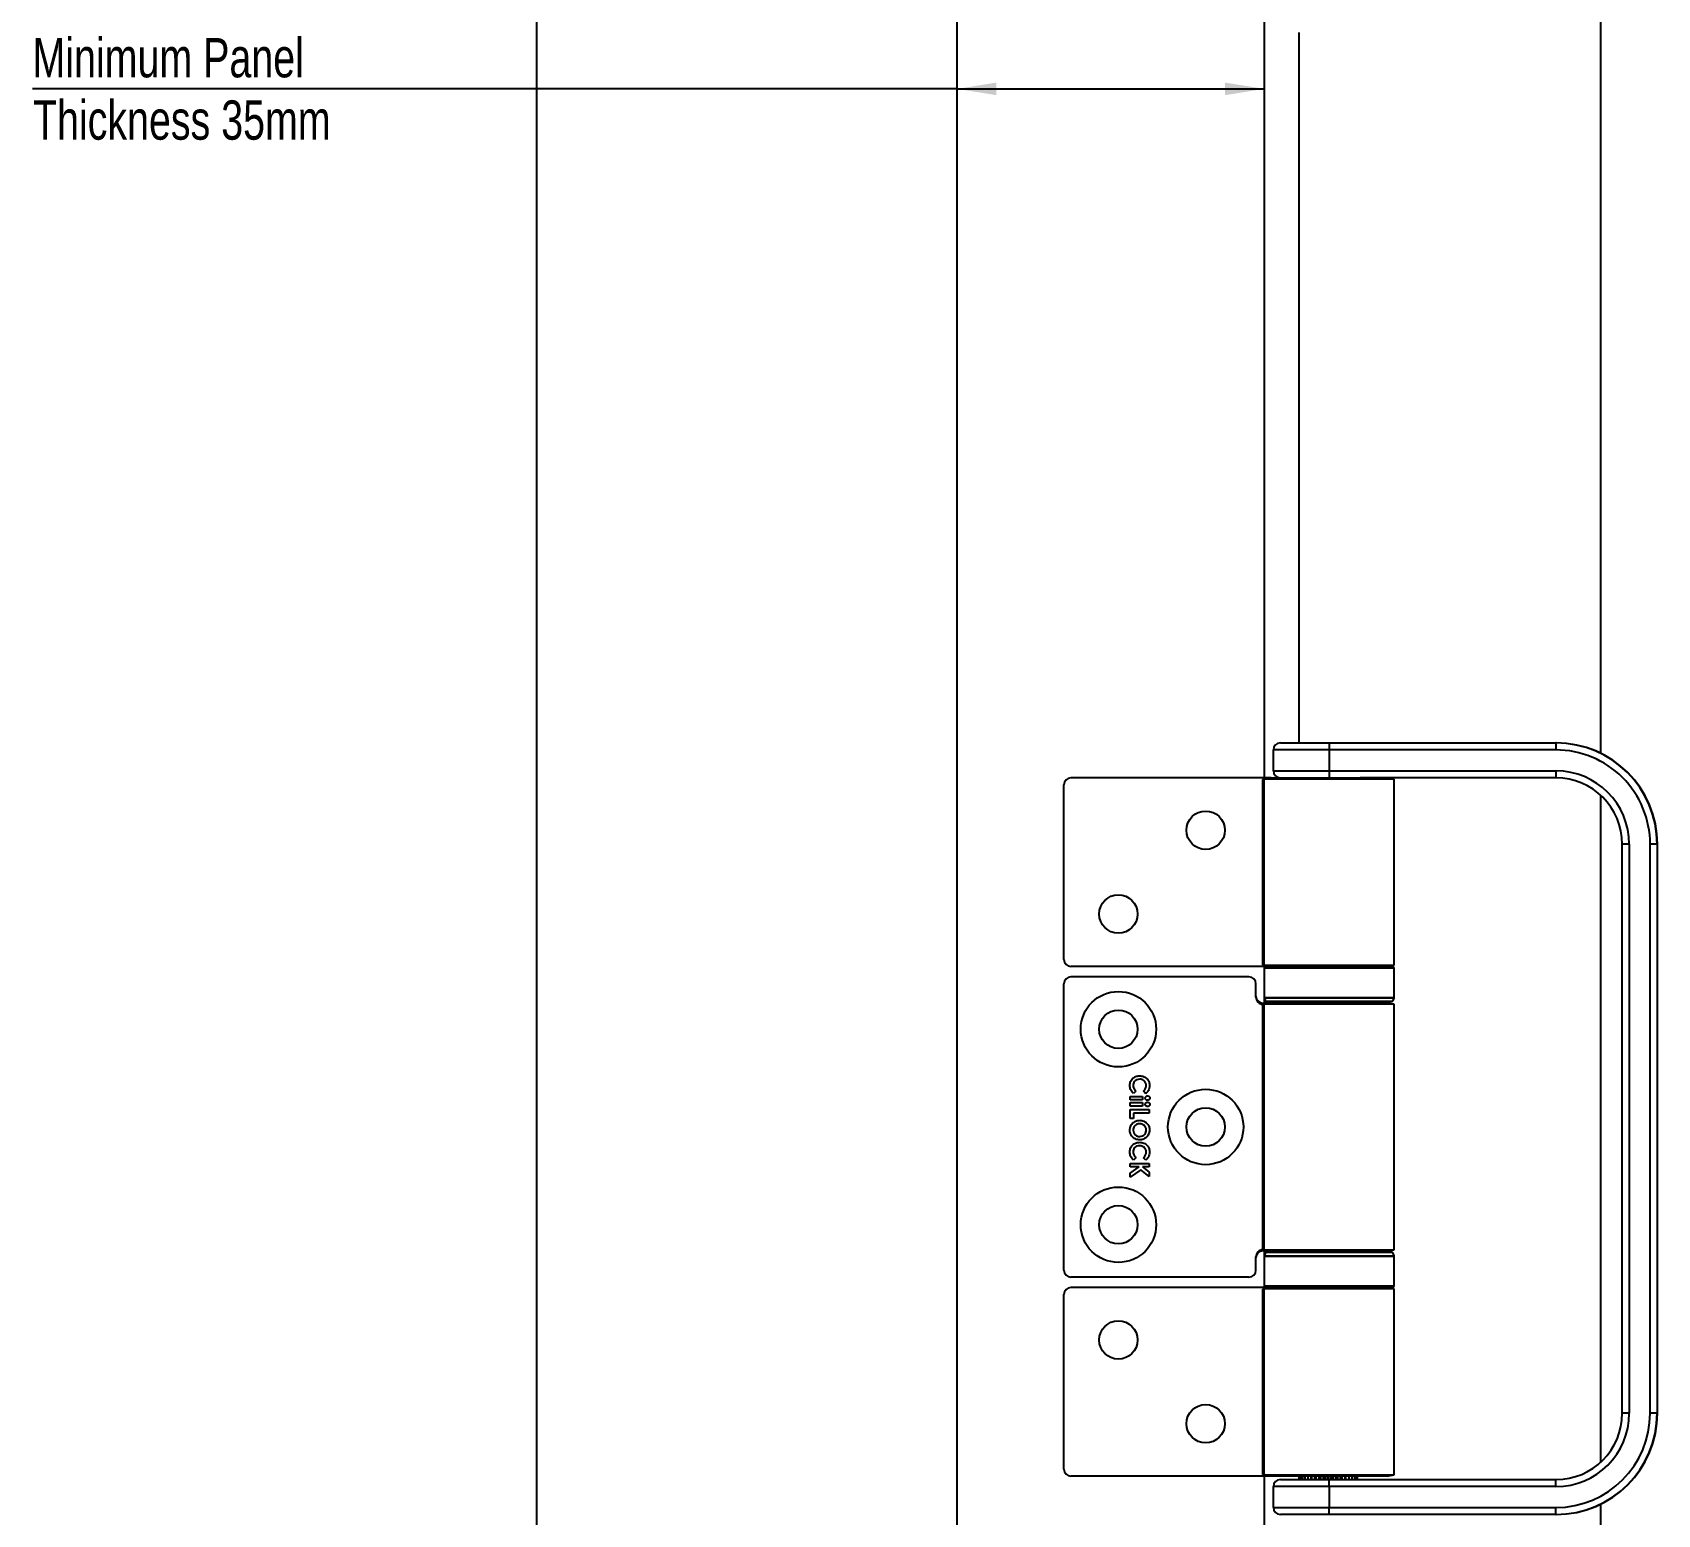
# Model space of a CAD drawing. Header units: millimetres. Extents: x 3976 to 11712, y 853 to 20234.
# Drawn here: x 4454 to 9626, y 8898 to 13614 of the extents above; entities that cross this region are included whole.
import ezdxf

# ---------------------------------------------------------------- set-up
doc = ezdxf.new("R2010")
doc.units = ezdxf.units.MM
doc.layers.add('FORMAT', color=7, linetype='Continuous')
doc.styles.add('SLDTEXTSTYLE0', font='TXT', dxfattribs={"width": 0.75})
doc.dimstyles.new('SLDDIMSTYLE1', dxfattribs={"dimtxt": 125, "dimasz": 125, "dimexe": 0, "dimexo": 0.0625, "dimgap": 31.25, "dimtad": 1, "dimdec": 0, "dimlfac": 0.045, "dimrnd": 1e-09, "dimzin": 12, "dimdsep": 46, "dimtxsty": 'SLDTEXTSTYLE0', "dimsah": 1, "dimcen": 0.09, "dimadec": 0, "dimazin": 3, "dimtfac": 1, "dimtofl": 0, "dimtmove": 0, "dimatfit": 3, "dimfxl": 1, "dimfrac": 2, "dimtolj": 1, "dimtzin": 12, "dimarcsym": 0})

# ---------------------------------------------------------------- blocks, each defined once
blk = doc.blocks.new('_D_11')
at = {"layer": 'FORMAT', "color": 1, "ltscale": 50}
for q in [(4453.5, 13435.1), (8374.8, 13435.1)]:
    blk.add_line((7397, 13435.1), q, dxfattribs=at)
for points in [[(7397, 13435.1), (7522, 13415.1), (7522, 13455.1)], [(8374.8, 13435.1), (8249.8, 13455.1), (8249.8, 13415.1)]]:
    blk.add_solid(points, dxfattribs=at)
at = {"layer": 'FORMAT', "color": 1, "ltscale": 50, "char_height": 125, "attachment_point": 1, "style": 'SLDTEXTSTYLE0'}
for s, insert in [('Minimum Panel', (4453.5, 13596.8)), ('Thickness 35mm', (4455.1, 13398.4))]:
    blk.add_mtext(s, dxfattribs=dict(at, insert=insert))

msp = doc.modelspace()

# ---------------------------------------------------------------- linework, layer by layer
at = {"color": 7, "linetype": 'Continuous', "lineweight": 25, "ltscale": 50}
for p, q in [((6059.23, 2482.45), (6059.23, 17347.8)), ((9445.9, 11320.54), (9445.9, 16792.25)), ((7397.01, 5570.03), (7397.01, 14681.14)), ((8374.79, 13681.14), (8374.79, 11242.25)), ((8485.9, 11353.36), (8485.9, 13614.47)), ((8580.82, 11331.14), (8403.68, 11331.14)), ((8403.68, 11264.47), (8403.68, 11331.14)), ((8425.9, 11353.36), (8580.9, 11353.36)), ((8580.82, 11331.14), (8580.82, 11264.47)), ((9303.04, 11331.14), (8580.82, 11331.14)), ((8580.9, 11353.36), (9303.11, 11353.36)), ((9304.23, 11353.36), (9303.11, 11353.36)), ((8397.01, 11242.25), (7759.23, 11242.25)), ((8370.34, 11237.55), (8374.79, 11238.33)), ((8370.34, 10646.95), (8370.34, 11237.55)), ((8374.79, 11238.33), (8397.01, 11242.25)), ((8788.12, 11238.33), (8374.79, 11238.33)), ((8374.79, 10646.17), (8374.79, 11238.33)), ((8397.01, 11242.25), (8680, 11242.25)), ((8403.68, 11264.47), (8580.82, 11264.47)), ((8580.82, 11264.47), (9303.04, 11264.47)), ((9303.11, 11242.25), (8680, 11242.25)), ((8788.12, 11238.33), (8765.9, 11242.25)), ((8788.12, 10646.17), (8788.12, 11238.33)), ((7737.01, 10664.47), (7737.01, 11220.03)), ((9445.9, 9064.52), (9445.9, 11186.64)), ((9514.22, 9220.03), (9514.22, 11031.14)), ((9536.37, 11031.14), (9514.22, 11031.14)), ((9536.37, 11031.14), (9536.37, 9220.03)), ((9625.34, 11031.14), (9603.03, 11031.14)), ((9603.03, 9220.03), (9603.03, 11031.14)), ((9625.34, 11031.14), (9625.34, 9220.03)), ((9626.45, 11031.14), (9625.34, 11031.14)), ((9626.45, 9220.03), (9626.45, 11031.14)), ((8380.34, 10642.25), (7759.23, 10642.25)), ((8325.9, 10608.92), (7759.23, 10608.92)), ((8374.79, 10646.17), (8370.34, 10646.95)), ((8374.79, 10646.17), (8788.12, 10646.17)), ((8397.01, 10642.25), (8374.79, 10646.17)), ((8374.79, 10642.25), (8374.79, 10525.58)), ((8374.79, 10636.69), (8374.79, 10543.23)), ((8788.12, 10636.69), (8374.79, 10636.69)), ((8380.34, 10642.25), (8782.56, 10642.25)), ((8765.9, 10642.25), (8788.12, 10646.17)), ((8788.12, 10543.23), (8788.12, 10636.69)), ((7737.01, 9675.58), (7737.01, 10586.69)), ((8348.12, 10544.23), (8348.12, 10586.69)), ((8370.34, 10524.96), (8373.86, 10525.58)), ((8370.34, 10525.58), (8370.34, 10524.96)), ((8370.34, 10525.58), (8373.86, 10525.58)), ((8370.34, 9739.94), (8370.34, 10522.33)), ((8373.86, 10525.58), (8389.23, 10525.58)), ((8374.79, 10543.23), (8788.12, 10543.23)), ((8374.79, 10521.66), (8397.01, 10525.58)), ((8374.79, 10521.66), (8374.79, 10522.33)), ((8788.12, 10521.66), (8374.79, 10521.66)), ((8374.79, 9740.61), (8374.79, 10521.66)), ((8375.12, 10541.33), (8378.83, 10531.14)), ((8787.78, 10541.33), (8375.12, 10541.33)), ((8378.83, 10531.14), (8649.2, 10531.14)), ((8387.21, 10531.14), (8389.23, 10525.58)), ((8773.68, 10525.58), (8389.23, 10525.58)), ((8649.2, 10531.14), (8784.08, 10531.14)), ((8788.12, 10521.66), (8765.9, 10525.58)), ((8773.68, 10525.58), (8775.7, 10531.14)), ((8784.08, 10531.14), (8787.78, 10541.33)), ((8788.12, 9740.61), (8788.12, 10521.66)), ((7966.08, 10244.93), (7958.04, 10237.28)), ((7997.71, 10237.03), (7990.16, 10244.93)), ((7948.12, 10228.57), (7987.52, 10228.57)), ((7948.12, 10217.8), (7948.12, 10228.57)), ((7987.52, 10217.8), (7948.12, 10217.8)), ((7948.12, 10197.8), (7948.12, 10208.57)), ((7948.12, 10208.57), (7987.52, 10208.57)), ((7987.52, 10197.8), (7948.12, 10197.8)), ((7987.52, 10228.57), (7987.52, 10217.8)), ((7987.52, 10208.57), (7987.52, 10197.8)), ((7948.12, 10158.57), (7948.12, 10186.27)), ((7948.12, 10186.27), (8008.12, 10186.27)), ((7958.89, 10158.57), (7948.12, 10158.57)), ((8008.12, 10175.5), (7958.89, 10175.5)), ((7958.89, 10175.5), (7958.89, 10158.57)), ((8008.12, 10186.27), (8008.12, 10175.5)), ((7948.12, 10003.96), (7948.12, 10014.73)), ((7948.12, 10014.73), (8008.12, 10014.73)), ((7976.26, 10003.96), (7948.12, 10003.96)), ((7948.12, 9984.23), (7976.26, 10003.96)), ((7981.58, 9994.73), (7948.12, 9971.27)), ((7948.12, 9971.27), (7948.12, 9984.23)), ((7966.08, 10033.39), (7958.04, 10025.74)), ((8008.12, 9973.34), (7981.58, 9994.73)), ((8008.12, 10003.96), (7987, 10003.96)), ((7987, 10003.96), (8008.12, 9986.94)), ((7997.71, 10025.5), (7990.16, 10033.39)), ((8008.12, 10014.73), (8008.12, 10003.96)), ((8008.12, 9986.94), (8008.12, 9973.34)), ((8373.86, 9736.69), (8370.34, 9737.31)), ((8370.34, 9737.31), (8370.34, 9736.69)), ((8373.86, 9736.69), (8370.34, 9736.69)), ((8389.23, 9736.69), (8373.86, 9736.69)), ((8397.01, 9736.69), (8374.79, 9740.61)), ((8374.79, 9740.61), (8788.12, 9740.61)), ((8374.79, 9739.94), (8374.79, 9740.61)), ((8374.79, 9736.69), (8374.79, 9620.03)), ((8378.83, 9731.14), (8375.12, 9720.95)), ((8784.08, 9731.14), (8378.83, 9731.14)), ((8389.23, 9736.69), (8387.21, 9731.14)), ((8389.23, 9736.69), (8721.38, 9736.69)), ((8721.38, 9736.69), (8773.68, 9736.69)), ((8765.9, 9736.69), (8788.12, 9740.61)), ((8775.7, 9731.14), (8773.68, 9736.69)), ((8787.78, 9720.95), (8784.08, 9731.14)), ((8348.12, 9675.58), (8348.12, 9718.05)), ((8374.79, 9719.05), (8374.79, 9625.58)), ((8440.01, 9719.05), (8374.79, 9719.05)), ((8375.12, 9720.95), (8440.24, 9720.95)), ((8788.12, 9719.05), (8440.01, 9719.05)), ((8440.24, 9720.95), (8787.78, 9720.95)), ((8788.12, 9625.58), (8788.12, 9719.05)), ((8325.9, 9653.36), (7759.23, 9653.36)), ((8374.79, 9625.58), (8440.01, 9625.58)), ((8440.01, 9625.58), (8788.12, 9625.58)), ((7737.01, 9042.25), (7737.01, 9597.8)), ((8380.34, 9620.03), (7759.23, 9620.03)), ((8370.34, 9615.32), (8374.79, 9616.11)), ((8370.34, 9024.73), (8370.34, 9615.32)), ((8374.79, 9616.11), (8397.01, 9620.03)), ((8788.12, 9616.11), (8374.79, 9616.11)), ((8374.79, 9023.94), (8374.79, 9616.11)), ((8443.82, 9620.03), (8380.34, 9620.03)), ((8782.56, 9620.03), (8443.82, 9620.03)), ((8788.12, 9616.11), (8765.9, 9620.03)), ((8788.12, 9023.94), (8788.12, 9616.11)), ((9536.37, 9220.03), (9514.22, 9220.03)), ((9625.34, 9220.03), (9603.03, 9220.03)), ((9626.45, 9220.03), (9625.34, 9220.03)), ((8397.01, 9020.03), (7759.23, 9020.03)), ((8374.79, 9023.94), (8370.34, 9024.73)), ((8374.79, 9023.94), (8788.12, 9023.94)), ((8397.01, 9020.03), (8374.79, 9023.94)), ((8374.79, 9020.03), (8374.79, 6570.03)), ((8765.9, 9020.03), (8397.01, 9020.03)), ((8425.9, 9008.92), (8580.9, 9008.92)), ((8485.9, 9008.92), (8485.9, 9020.03)), ((8491.46, 9008.92), (8491.46, 9020.03)), ((8493.11, 9008.92), (8493.11, 9020.03)), ((8497.59, 9008.92), (8497.59, 9020.03)), ((8504.77, 9008.92), (8504.77, 9020.03)), ((8514.34, 9008.92), (8514.34, 9020.03)), ((8514.42, 9008.92), (8514.42, 9020.03)), ((8524.24, 9008.92), (8524.24, 9020.03)), ((8524.99, 9008.92), (8524.99, 9020.03)), ((8526.22, 9008.92), (8526.22, 9020.03)), ((8535.98, 9008.92), (8535.98, 9020.03)), ((8536.85, 9008.92), (8536.85, 9020.03)), ((8539.79, 9008.92), (8539.79, 9020.03)), ((8549.18, 9008.92), (8549.18, 9020.03)), ((8550.13, 9008.92), (8550.13, 9020.03)), ((8554.71, 9008.92), (8554.71, 9020.03)), ((8563.42, 9008.92), (8563.42, 9020.03)), ((8564.42, 9008.92), (8564.42, 9020.03)), ((8570.48, 9008.92), (8570.48, 9020.03)), ((8578.24, 9008.92), (8578.24, 9020.03)), ((8579.26, 9008.92), (8579.26, 9020.03)), ((8580.9, 9008.92), (9303.11, 9008.92)), ((8586.61, 9008.92), (8586.61, 9020.03)), ((8593.16, 9008.92), (8593.16, 9020.03)), ((8594.17, 9008.92), (8594.17, 9020.03)), ((8602.57, 9008.92), (8602.57, 9020.03)), ((8607.7, 9008.92), (8607.7, 9020.03)), ((8608.67, 9008.92), (8608.67, 9020.03)), ((8617.85, 9008.92), (8617.85, 9020.03)), ((8621.4, 9008.92), (8621.4, 9020.03)), ((8622.3, 9008.92), (8622.3, 9020.03)), ((8631.96, 9008.92), (8631.96, 9020.03)), ((8633.82, 9008.92), (8633.82, 9020.03)), ((8634.61, 9008.92), (8634.61, 9020.03)), ((8644.45, 9008.92), (8644.45, 9020.03)), ((8644.55, 9008.92), (8644.55, 9020.03)), ((8645.22, 9008.92), (8645.22, 9020.03)), ((8654.92, 9008.92), (8654.92, 9020.03)), ((8663.02, 9008.92), (8663.02, 9020.03)), ((8668.5, 9008.92), (8668.5, 9020.03)), ((8671.18, 9008.92), (8671.18, 9020.03)), ((8765.9, 9020.03), (8788.12, 9023.94)), ((8580.82, 8986.69), (8403.68, 8986.69)), ((8403.68, 8920.03), (8403.68, 8986.69)), ((9303.04, 8986.69), (8580.82, 8986.69)), ((8580.82, 8986.69), (8580.82, 8920.03)), ((8403.68, 8920.03), (8580.82, 8920.03)), ((8580.9, 8897.8), (8425.9, 8897.8)), ((8580.82, 8920.03), (9303.04, 8920.03)), ((9303.11, 8897.8), (8580.9, 8897.8)), ((9304.23, 8897.8), (9303.11, 8897.8)), ((9445.9, 3347.8), (9445.9, 8930.62))]:
    msp.add_line(p, q, dxfattribs=at)
at = {"color": 7, "linetype": 'Continuous', "lineweight": 25, "ltscale": 50, "flags": 128}
for points in [[(8580.9, 11353.36), (8580.88, 11352.93), (8580.87, 11351.67), (8580.85, 11349.61), (8580.84, 11346.85), (8580.83, 11343.48), (8580.82, 11339.64), (8580.82, 11335.47), (8580.82, 11331.14)], [(9303.11, 11353.36), (9303.1, 11352.93), (9303.08, 11351.67), (9303.07, 11349.61), (9303.06, 11346.85), (9303.05, 11343.48), (9303.04, 11339.64), (9303.04, 11335.47), (9303.04, 11331.14)], [(8580.82, 11264.47), (8580.82, 11260.14), (8580.82, 11255.97), (8580.83, 11252.12), (8580.84, 11248.76), (8580.85, 11245.99), (8580.87, 11243.94), (8580.88, 11242.68), (8580.9, 11242.25)], [(9303.04, 11264.47), (9303.04, 11260.14), (9303.04, 11255.97), (9303.05, 11252.12), (9303.06, 11248.76), (9303.07, 11245.99), (9303.08, 11243.94), (9303.1, 11242.68), (9303.11, 11242.25)], [(8580.82, 8986.69), (8580.82, 8991.03), (8580.82, 8995.2), (8580.83, 8999.04), (8580.84, 9002.41), (8580.85, 9005.17), (8580.87, 9007.22), (8580.88, 9008.49), (8580.9, 9008.92)], [(9303.04, 8986.69), (9303.04, 8991.03), (9303.04, 8995.2), (9303.05, 8999.04), (9303.06, 9002.41), (9303.07, 9005.17), (9303.08, 9007.22), (9303.1, 9008.49), (9303.11, 9008.92)], [(8580.9, 8897.8), (8580.88, 8898.23), (8580.87, 8899.5), (8580.85, 8901.55), (8580.84, 8904.31), (8580.83, 8907.68), (8580.82, 8911.52), (8580.82, 8915.69), (8580.82, 8920.03)], [(9303.11, 8897.8), (9303.1, 8898.23), (9303.08, 8899.5), (9303.07, 8901.55), (9303.06, 8904.31), (9303.05, 8907.68), (9303.04, 8911.52), (9303.04, 8915.69), (9303.04, 8920.03)]]:
    msp.add_lwpolyline(points, dxfattribs=at)
at = {"color": 7, "linetype": 'Continuous', "lineweight": 25, "ltscale": 2500}
for centre, radius in [((8188.12, 11075.58), 61.11), ((7910.34, 10808.92), 61.11), ((7910.34, 10442.25), 120), ((7910.34, 10442.25), 61.11), ((8188.12, 10131.14), 120), ((8188.12, 10131.14), 61.11), ((7910.34, 9820.03), 120), ((7910.34, 9820.03), 61.11), ((7910.34, 9453.36), 61.11), ((8188.12, 9186.69), 61.11)]:
    msp.add_circle(centre, radius, dxfattribs=at)
for centre, radius, start, end in [((8425.9, 11331.14), 22.22, 90.00018, 180.00018), ((9303.03, 11031.14), 300, 359.99981, 89.99982), ((9303.11, 11031.14), 322.22, 359.99982, 89.99982), ((9304.22, 11031.14), 322.22, 359.99982, 89.99982), ((7759.23, 11220.03), 22.22, 90, 180), ((8425.9, 11264.47), 22.22, 179.99982, 269.99982), ((9303.03, 11031.14), 233.33, 359.99982, 89.99982), ((9303.11, 11031.14), 211.11, 359.99982, 89.99982), ((7759.23, 10664.47), 22.22, 180, 270), ((7759.23, 10586.69), 22.22, 90, 180), ((8325.9, 10586.69), 22.22, 0, 90), ((8380.34, 10636.69), 5.56, 90, 180), ((8782.56, 10636.69), 5.56, 0, 90), ((8370.34, 10547.8), 22.22, 180, 270), ((8380.34, 10543.23), 5.56, 180, 200), ((8782.56, 10543.23), 5.56, 340, 0), ((8370.34, 9714.47), 22.22, 90, 180), ((7759.23, 9675.58), 22.22, 180, 270), ((8325.9, 9675.58), 22.22, 270, 0), ((8380.34, 9719.05), 5.56, 160, 180), ((8782.56, 9719.05), 5.56, 0, 20), ((8380.34, 9625.58), 5.56, 180, 270), ((8782.56, 9625.58), 5.56, 270, 0), ((7759.23, 9597.8), 22.22, 90, 180), ((9303.03, 9220.03), 300, 270.00019, 0.00018), ((9303.03, 9220.03), 233.33, 270.00018, 0.00018), ((9303.11, 9220.03), 322.22, 270.00018, 0.00018), ((9303.11, 9220.03), 211.11, 270.00018, 0.00018), ((9304.22, 9220.03), 322.22, 270.00018, 0.00018), ((7759.23, 9042.25), 22.22, 180, 270), ((8425.9, 8986.69), 22.22, 90.00018, 180.00018), ((8425.9, 8920.03), 22.22, 179.99982, 269.99982)]:
    msp.add_arc(centre, radius, start, end, dxfattribs=at)
for centre, major_axis, ratio, start_param, end_param in [((8370.34, 10544.23), (0, -22.57), 0.9848078, 4.712389, 6.0935967), ((8374.79, 10657.05), (-187.13, -33), 0.7016738, 1.401902, 1.4241255), ((8370.34, 9718.05), (0, -22.57), 0.9848078, 3.3311813, 4.712389), ((8374.79, 9605.22), (187.13, -33), 0.7016738, 1.7174672, 1.7396906)]:
    msp.add_ellipse(centre, major_axis=major_axis, ratio=ratio, start_param=start_param, end_param=end_param, dxfattribs=at)
at = {"color": 7, "linetype": 'Continuous', "lineweight": 25, "ltscale": 50}
for points, knots in [([(8366.15, 10522.07), (8367.51, 10522.94), (8368.91, 10523.84), (8370.31, 10524.94), (8370.34, 10524.96)], [0, 0, 0, 0, 0.9756982, 1, 1, 1, 1]), ([(8374.79, 10522.33), (8374.74, 10522.36), (8374.64, 10522.43), (8373.88, 10522.46), (8372.76, 10522.46), (8371.51, 10522.41), (8370.68, 10522.36), (8370.34, 10522.33)], [0, 0, 0, 0, 0.2141706, 0.4283602, 0.6421471, 0.8557902, 1, 1, 1, 1]), ([(7946.58, 10262.8), (7947.05, 10267.48), (7947.98, 10276.83), (7956.53, 10287.34), (7967.22, 10293.17), (7974.55, 10293.69), (7978.22, 10293.96)], [0, 0, 0, 0, 0.2798292, 0.5591291, 0.7793659, 1, 1, 1, 1]), ([(7958.04, 10237.28), (7954.33, 10241.39), (7947.72, 10248.73), (7946.93, 10258.5), (7946.58, 10262.8)], [0, 0, 0, 0, 0.5598136, 1, 1, 1, 1]), ([(7978.24, 10283.19), (7975.17, 10282.9), (7969.05, 10282.33), (7961.98, 10276.99), (7957.98, 10270.06), (7957.56, 10265.25), (7957.35, 10262.85)], [0, 0, 0, 0, 0.2800347, 0.5592193, 0.7795463, 1, 1, 1, 1]), ([(7957.35, 10262.85), (7957.94, 10258.99), (7958.99, 10252.05), (7963.9, 10247.12), (7966.08, 10244.93)], [0, 0, 0, 0, 0.557474, 1, 1, 1, 1]), ([(7978.22, 10293.96), (7982.87, 10293.48), (7992.17, 10292.53), (8002.55, 10284.02), (8008.59, 10273.55), (8009.3, 10266.27), (8009.66, 10262.64)], [0, 0, 0, 0, 0.2798119, 0.5590514, 0.7795633, 1, 1, 1, 1]), ([(7998.89, 10263.06), (7998.54, 10266.08), (7997.84, 10272.12), (7992.15, 10278.71), (7985.35, 10282.63), (7980.61, 10283), (7978.24, 10283.19)], [0, 0, 0, 0, 0.2795925, 0.5591629, 0.7794281, 1, 1, 1, 1]), ([(7990.16, 10244.93), (7992.87, 10247.83), (7997.71, 10253.01), (7998.53, 10259.99), (7998.89, 10263.06)], [0, 0, 0, 0, 0.5600608, 1, 1, 1, 1]), ([(8009.66, 10262.64), (8008.93, 10257.12), (8007.62, 10247.25), (8000.74, 10240.16), (7997.71, 10237.03)], [0, 0, 0, 0, 0.5590203, 1, 1, 1, 1]), ([(7995.81, 10223.13), (7995.95, 10224.19), (7996.23, 10226.32), (7998.33, 10228.57), (8000.73, 10229.91), (8002.4, 10230.05), (8003.24, 10230.11)], [0, 0, 0, 0, 0.2791964, 0.5589349, 0.7794095, 1, 1, 1, 1]), ([(8003.08, 10216.27), (8002.04, 10216.37), (7999.95, 10216.59), (7997.6, 10218.43), (7996.05, 10220.67), (7995.89, 10222.31), (7995.81, 10223.13)], [0, 0, 0, 0, 0.2798438, 0.5595928, 0.7798336, 1, 1, 1, 1]), ([(7995.81, 10203.13), (7995.95, 10204.19), (7996.23, 10206.32), (7998.33, 10208.57), (8000.73, 10209.91), (8002.4, 10210.05), (8003.24, 10210.11)], [0, 0, 0, 0, 0.2791964, 0.5589349, 0.7794095, 1, 1, 1, 1]), ([(8003.08, 10196.27), (8002.04, 10196.37), (7999.95, 10196.59), (7997.6, 10198.43), (7996.05, 10200.67), (7995.89, 10202.31), (7995.81, 10203.13)], [0, 0, 0, 0, 0.2798438, 0.5595928, 0.7798336, 1, 1, 1, 1]), ([(8010.43, 10223.21), (8010.29, 10222.16), (8010, 10220.05), (8007.95, 10217.81), (8005.57, 10216.46), (8003.91, 10216.33), (8003.08, 10216.27)], [0, 0, 0, 0, 0.2792715, 0.558873, 0.77931, 1, 1, 1, 1]), ([(8010.43, 10203.21), (8010.29, 10202.16), (8010, 10200.05), (8007.95, 10197.81), (8005.57, 10196.46), (8003.91, 10196.33), (8003.08, 10196.27)], [0, 0, 0, 0, 0.2792715, 0.558873, 0.77931, 1, 1, 1, 1]), ([(8003.24, 10230.11), (8004.28, 10230), (8006.36, 10229.77), (8008.71, 10227.93), (8010.19, 10225.66), (8010.35, 10224.03), (8010.43, 10223.21)], [0, 0, 0, 0, 0.2797843, 0.5596196, 0.7798284, 1, 1, 1, 1]), ([(8003.24, 10210.11), (8004.28, 10210), (8006.36, 10209.77), (8008.71, 10207.93), (8010.19, 10205.66), (8010.35, 10204.03), (8010.43, 10203.21)], [0, 0, 0, 0, 0.2797843, 0.5596196, 0.7798284, 1, 1, 1, 1]), ([(7946.58, 10121.06), (7947.09, 10125.72), (7948.1, 10135.04), (7956.83, 10145.23), (7967.19, 10151.46), (7974.49, 10152.1), (7978.14, 10152.42)], [0, 0, 0, 0, 0.2796223, 0.5592021, 0.7795699, 1, 1, 1, 1]), ([(7978, 10141.65), (7974.5, 10141.3), (7968.25, 10140.67), (7963.89, 10136.23), (7961.97, 10134.27)], [0, 0, 0, 0, 0.5593913, 1, 1, 1, 1]), ([(7998.89, 10121.31), (7998.54, 10124.37), (7997.85, 10130.48), (7992.15, 10137.24), (7985.2, 10141.12), (7980.4, 10141.47), (7978, 10141.65)], [0, 0, 0, 0, 0.2795868, 0.5591059, 0.7793511, 1, 1, 1, 1]), ([(7978.14, 10152.42), (7982.76, 10151.86), (7992, 10150.75), (8002.36, 10142.36), (8008.58, 10132.03), (8009.3, 10124.77), (8009.66, 10121.15)], [0, 0, 0, 0, 0.279652, 0.5592132, 0.7796517, 1, 1, 1, 1]), ([(7977.94, 10090.11), (7973.34, 10090.62), (7964.13, 10091.65), (7953.88, 10100.04), (7947.53, 10110.22), (7946.9, 10117.45), (7946.58, 10121.06)], [0, 0, 0, 0, 0.279668, 0.5593987, 0.7796238, 1, 1, 1, 1]), ([(7961.97, 10134.27), (7960.48, 10132.02), (7957.82, 10127.99), (7957.49, 10123.21), (7957.35, 10121.1)], [0, 0, 0, 0, 0.5593701, 1, 1, 1, 1]), ([(7957.35, 10121.1), (7957.71, 10118.07), (7958.44, 10112.02), (7964.15, 10105.42), (7970.95, 10101.44), (7975.7, 10101.07), (7978.08, 10100.88)], [0, 0, 0, 0, 0.2794346, 0.5591506, 0.7794454, 1, 1, 1, 1]), ([(8009.66, 10121.15), (8009.08, 10116.52), (8007.92, 10107.27), (7999.2, 10097.18), (7988.85, 10091.01), (7981.58, 10090.41), (7977.94, 10090.11)], [0, 0, 0, 0, 0.2793731, 0.5591765, 0.7795074, 1, 1, 1, 1]), ([(7978.08, 10100.88), (7981.13, 10101.22), (7987.22, 10101.89), (7994.04, 10107.4), (7998.25, 10114.14), (7998.67, 10118.92), (7998.89, 10121.31)], [0, 0, 0, 0, 0.27975, 0.5594455, 0.7796564, 1, 1, 1, 1]), ([(7946.58, 10051.27), (7947.05, 10055.95), (7947.98, 10065.3), (7956.53, 10075.8), (7967.22, 10081.63), (7974.55, 10082.16), (7978.22, 10082.42)], [0, 0, 0, 0, 0.2798292, 0.5591291, 0.7793659, 1, 1, 1, 1]), ([(7958.04, 10025.74), (7954.33, 10029.85), (7947.72, 10037.19), (7946.93, 10046.96), (7946.58, 10051.27)], [0, 0, 0, 0, 0.5598136, 1, 1, 1, 1]), ([(7978.24, 10071.65), (7975.17, 10071.36), (7969.05, 10070.79), (7961.98, 10065.45), (7957.98, 10058.52), (7957.56, 10053.72), (7957.35, 10051.31)], [0, 0, 0, 0, 0.2800347, 0.5592193, 0.7795463, 1, 1, 1, 1]), ([(7957.35, 10051.31), (7957.94, 10047.45), (7958.99, 10040.51), (7963.9, 10035.58), (7966.08, 10033.39)], [0, 0, 0, 0, 0.557474, 1, 1, 1, 1]), ([(7978.22, 10082.42), (7982.87, 10081.94), (7992.17, 10080.99), (8002.55, 10072.48), (8008.59, 10062.01), (8009.3, 10054.73), (8009.66, 10051.1)], [0, 0, 0, 0, 0.2798119, 0.5590514, 0.7795633, 1, 1, 1, 1]), ([(7998.89, 10051.52), (7998.54, 10054.54), (7997.84, 10060.58), (7992.15, 10067.18), (7985.35, 10071.09), (7980.61, 10071.46), (7978.24, 10071.65)], [0, 0, 0, 0, 0.27959254, 0.55916287, 0.77942809, 1, 1, 1, 1]), ([(7990.16, 10033.39), (7992.87, 10036.29), (7997.71, 10041.47), (7998.53, 10048.45), (7998.89, 10051.52)], [0, 0, 0, 0, 0.5600608, 1, 1, 1, 1]), ([(8009.66, 10051.1), (8008.93, 10045.58), (8007.62, 10035.71), (8000.74, 10028.62), (7997.71, 10025.5)], [0, 0, 0, 0, 0.5590203, 1, 1, 1, 1]), ([(8370.34, 9737.31), (8370.31, 9737.34), (8368.91, 9738.43), (8367.51, 9739.33), (8366.15, 9740.21)], [0, 0, 0, 0, 0.0243018, 1, 1, 1, 1]), ([(8370.34, 9739.94), (8370.84, 9739.91), (8371.84, 9739.85), (8373.17, 9739.81), (8374.17, 9739.82), (8374.71, 9739.87), (8374.76, 9739.92), (8374.79, 9739.94)], [0, 0, 0, 0, 0.2141706, 0.4283602, 0.6421471, 0.8557902, 1, 1, 1, 1])]:
    msp.add_open_spline(points, degree=3, knots=knots, dxfattribs=at)

# ---------------------------------------------------------------- dimensions: what is measured, and where the dimension line sits
at = {"layer": 'FORMAT', "color": 1, "ltscale": 50}
dim = msp.add_linear_dim(base=(8374.79, 13237.26), p1=(7397.01, 17236.69), p2=(8374.79, 17236.69), text='Minimum Panel \\XThickness 35mm', dimstyle='SLDDIMSTYLE1', dxfattribs=at)
dim.commit()
dim.dimension.update_dxf_attribs({"geometry": '_D_11', "text_midpoint": (5095.21, 13237.26), "dimtype": 160})

doc.saveas('drawing.dxf')
